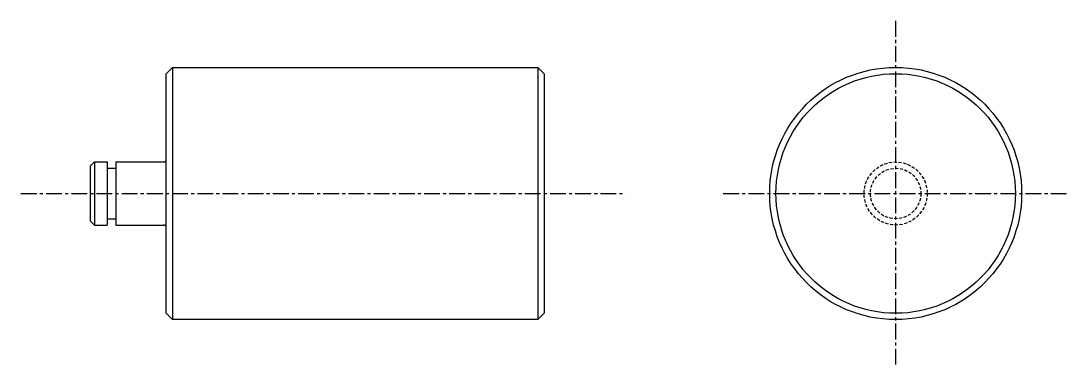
# Model space of a CAD drawing. Extents: x 62 to 151, y 88 to 192.
# Drawn here: x 68 to 151.2, y 164.5 to 191.8 of the extents above; entities outside this region: 2.
import ezdxf

# ---------------------------------------------------------------- set-up
doc = ezdxf.new("R2010")
doc.units = 0
doc.linetypes.add('CENTER', pattern=[2, 1.25, -0.25, 0.25, -0.25])
doc.linetypes.add('HIDDEN', pattern=[0.375, 0.25, -0.125])
doc.layers.get('0').update_dxf_attribs({"linetype": 'CONTINUOUS'})
doc.layers.add('CENTER', color=1, linetype='CENTER')

msp = doc.modelspace()

# ---------------------------------------------------------------- linework, layer by layer
for p, q in [((79.581, 187.635), (80.081, 188.135)), ((80.081, 188.135), (80.081, 168.135)), ((80.081, 188.135), (109.081, 188.135)), ((109.081, 188.135), (109.081, 168.135)), ((109.081, 188.135), (109.581, 187.635)), ((79.581, 168.635), (79.581, 187.635)), ((109.581, 187.635), (109.581, 168.635)), ((80.081, 183.135), (80.081, 183.135)), ((73.581, 175.935), (73.581, 180.335)), ((80.081, 178.135), (80.081, 178.135)), ((80.081, 168.135), (79.581, 168.635)), ((109.081, 168.135), (80.081, 168.135)), ((109.581, 168.635), (109.081, 168.135))]:
    msp.add_line(p, q)
at = {"linetype": 'CONTINUOUS'}
for p, q in [((73.581, 180.335), (73.881, 180.635)), ((74.881, 180.635), (74.881, 175.635)), ((75.581, 180.635), (75.581, 175.635)), ((74.881, 180.135), (75.581, 180.135)), ((73.581, 175.935), (73.881, 175.635)), ((74.881, 176.135), (75.581, 176.135))]:
    msp.add_line(p, q, dxfattribs=at)
at = {"color": 7, "linetype": 'CONTINUOUS'}
for p, q in [((73.881, 180.635), (73.881, 175.635)), ((73.881, 180.635), (74.881, 180.635)), ((75.581, 180.635), (79.381, 180.635)), ((73.881, 175.635), (74.881, 175.635)), ((75.581, 175.635), (79.381, 175.635))]:
    msp.add_line(p, q, dxfattribs=at)
at = {"linetype": 'CONTINUOUS'}
for radius in [10, 9.5]:
    msp.add_circle((137.476, 178.135), radius, dxfattribs=at)
at = {"color": 3, "linetype": 'HIDDEN'}
for radius in [2.5, 2]:
    msp.add_circle((137.476, 178.135), radius, dxfattribs=at)
at = {"linetype": 'CONTINUOUS'}
for centre, start, end in [((79.381, 180.835), 270, 0), ((79.381, 175.435), 0, 90)]:
    msp.add_arc(centre, 0.2, start, end, dxfattribs=at)
at = {"layer": 'CENTER', "color": 1, "linetype": 'CENTER'}
for p, q in [((137.476, 191.818), (137.476, 164.452)), ((68.05, 178.135), (116.06, 178.135)), ((123.793, 178.135), (151.159, 178.135))]:
    msp.add_line(p, q, dxfattribs=at)

# ---------------------------------------------------------------- texts
for s, p in [('SFRX 20-30-F6-B2-P5', (61.843, 102.855)), ('SFRX20', (61.843, 87.855))]:
    msp.add_text(s, height=4).set_placement(p)

doc.saveas('drawing.dxf')
